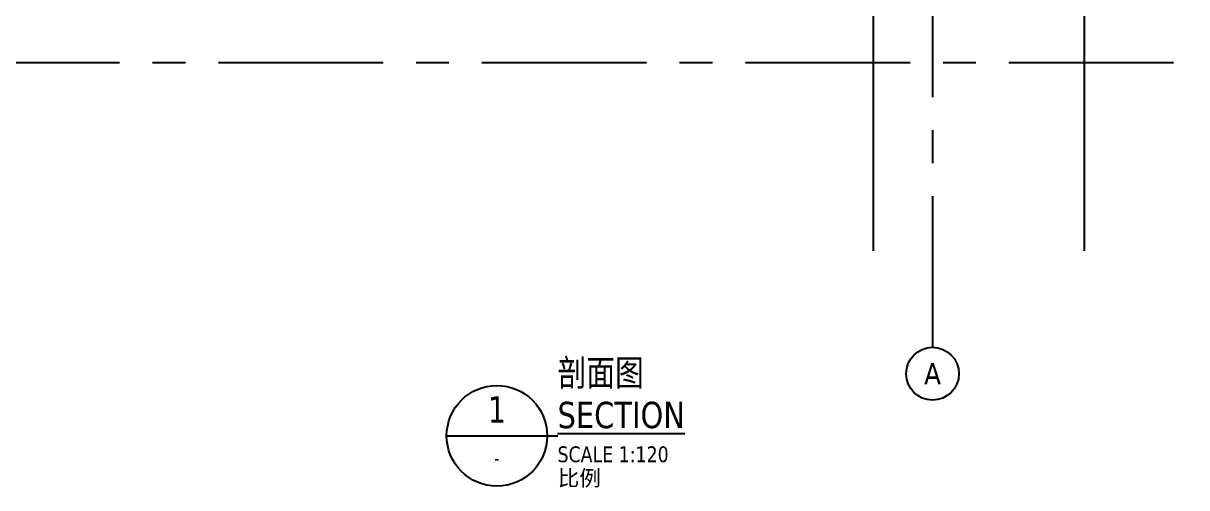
# Model space of a CAD drawing. Header units: millimetres. Extents: x 434053 to 1059003, y -2417481 to 936527.
# Drawn here: x 652910 to 661741, y -2253574 to -2250054 of the extents above; entities that cross this region are included whole.
import ezdxf
from ezdxf.enums import TextEntityAlignment as Align

# ---------------------------------------------------------------- set-up
doc = ezdxf.new("R2010")
doc.units = ezdxf.units.MM
doc.header["$LTSCALE"] = 1000
doc.header["$MEASUREMENT"] = 0
doc.linetypes.add('CENTER', pattern=[2, 1.25, -0.25, 0.25, -0.25])
doc.linetypes.add('HIDDENX2', pattern=[19.05, 12.7, -6.35])
for name, color, linetype in [('GM', 6, 'Continuous'), ('GRID', 8, 'CENTER'), ('HZHZNEWPLOTLAYER#@$TT', 7, 'Continuous'), ('STRUCTURE', 5, 'Continuous'), ('SYMBOL', 7, 'Continuous'), ('TEXT', 7, 'Continuous')]:
    doc.layers.add(name, color=color, linetype=linetype)
doc.styles.add('CHINESE', font='simhei.ttf', dxfattribs={"width": 0.8})
doc.styles.add('VERDANA', font='verdana.ttf', dxfattribs={"width": 0.8})

# ---------------------------------------------------------------- blocks, each defined once
blk = doc.blocks.new('GM')
at = {"color": 0, "linetype": 'ByBlock'}
blk.add_circle((0, 0), 5, dxfattribs=at)
at = {"color": 3, "linetype": 'ByBlock', "style": 'VERDANA', "width": 0.85}
blk.add_attdef('R1', text='', height=4, dxfattribs=at).set_placement((0, 0), align=Align.MIDDLE)
blk = doc.blocks.new('TITLE_Chi_01')
at = {"color": 3}
blk.add_line((-9.54, 0), (11.54, 0), dxfattribs=at)
at = {"color": 2}
blk.add_circle((0, 0), 9.54, dxfattribs=at)
at = {"color": 1, "style": 'VERDANA', "width": 0.8}
blk.add_attdef('A', text='', height=5, dxfattribs=at).set_placement((0, 2.49), align=Align.CENTER)
at = {"color": 3, "style": 'VERDANA', "width": 0.8}
blk.add_attdef('%%UPLAN', (11.54, 1.5), '', height=5, dxfattribs=at)
at = {"color": 2, "style": 'VERDANA', "width": 0.8}
blk.add_attdef('SCALE_1:1', (11.54, -5), '', height=3, dxfattribs=at)
blk.add_attdef('001', text='', height=2.5, dxfattribs=at).set_placement((0, -5.8), align=Align.CENTER)
at = {"layer": 'TEXT', "color": 7, "style": 'CHINESE'}
blk.add_text('比例', height=3, dxfattribs=at).set_placement((11.54, -9.5))
at = {"layer": 'TEXT', "color": 1, "style": 'CHINESE', "width": 0.8}
blk.add_attdef('平面图', (11.54, 9.5), '', height=5, dxfattribs=at)
blk = doc.blocks.new('A$C4AEA3CD0')
at = {"layer": 'GRID'}
for p, q in [((11420.7, 10225.07), (11420.7, 1079.59)), ((0, 3237.96), (13349.88, 3237.96))]:
    blk.add_line(p, q, dxfattribs=at)
at = {"layer": 'STRUCTURE', "linetype": 'HIDDENX2'}
for p, q in [((10970.7, 9546.13, 0), (10970.7, 1811.77, 0)), ((12570.7, 9546.13, 0), (12570.7, 1811.77, 0))]:
    blk.add_line(p, q, dxfattribs=at)
at = {"layer": 'GM', "xscale": 40, "yscale": 40, "zscale": 40}
blk.add_blockref('GM', (11420.7, 879.78), dxfattribs=at).add_auto_attribs({'R1': 'A'})
at = {"layer": 'SYMBOL'}
ref = blk.add_blockref('TITLE_Chi_01', (8114.19, 408.97), dxfattribs=dict(at, xscale=40, yscale=40, zscale=40))
ref.add_attrib('A', '1', dxfattribs={"layer": '0', "color": 1, "height": 200, "style": 'VERDANA', "width": 0.8}).set_placement((8114.19, 508.97), align=Align.CENTER)
ref.add_attrib('001', '-', dxfattribs={"layer": '0', "color": 2, "height": 100, "style": 'VERDANA', "width": 0.8}).set_placement((8114.19, 188.97), align=Align.CENTER)
ref.add_attrib('%%UPLAN', '%%uSECTION', (8574.19, 466.97), dxfattribs={"layer": '0', "color": 3, "height": 200, "style": 'VERDANA', "width": 0.8})
ref.add_attrib('平面图', '剖面图', (8574.19, 786.97), dxfattribs={"layer": 'TEXT', "color": 1, "height": 200, "style": 'CHINESE', "width": 0.8})
ref.add_attrib('SCALE_1:1', 'SCALE 1:120', (8574.19, 208.97), dxfattribs={"layer": '0', "color": 2, "height": 120, "style": 'VERDANA', "width": 0.8})

msp = doc.modelspace()

# ---------------------------------------------------------------- block references
at = {"layer": 'HZHZNEWPLOTLAYER#@$TT'}
msp.add_blockref('A$C4AEA3CD0', (648390.6, -2253589.6), dxfattribs=at)

doc.saveas('drawing.dxf')
